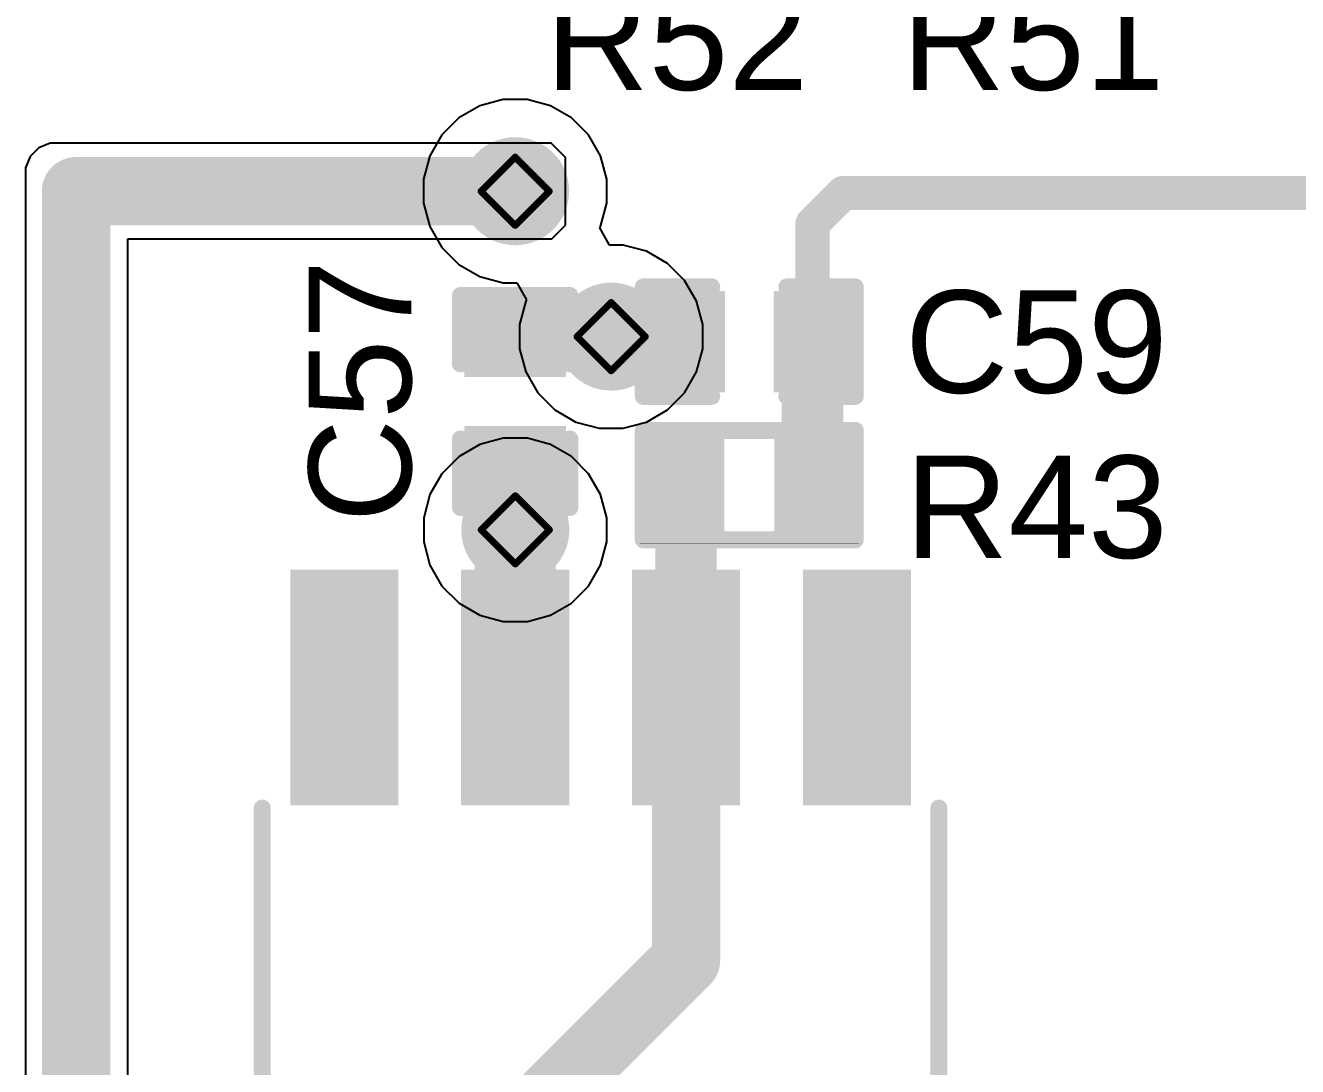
# Model space of a CAD drawing. Header units: inches. Extents: x -17.5 to 14.7, y -6.2 to 5.9.
# Drawn here: x 0.6386 to 1.0109, y 1.4242 to 1.7289 of the extents above; entities that cross this region are included whole.
import ezdxf

# ---------------------------------------------------------------- set-up
doc = ezdxf.new("R2010")
doc.units = ezdxf.units.IN
doc.header["$MEASUREMENT"] = 0
for name, color, linetype in [('Bottom Layer', 5, 'Continuous'), ('Bottom Solder', 6, 'Continuous'), ('Drill Drawing', 1, 'Continuous'), ('Ground Layer', 76, 'Continuous'), ('Power Layer', 16, 'Continuous'), ('Top Layer', 1, 'Continuous'), ('Top Overlay', 2, 'Continuous'), ('Top Paste', 8, 'Continuous'), ('Top Solder', 216, 'Continuous'), ('Via Holes', 16, 'Continuous')]:
    doc.layers.add(name, color=color, linetype=linetype)
doc.styles.add('Arial', font='', dxfattribs={"height": 0.2})
doc.styles.get('Arial').set_extended_font_data('Arial')

# ---------------------------------------------------------------- blocks, each defined once
blk = doc.blocks.new('SOIC_8_0_154___3_90___W______9')
at = {"layer": 'Top Layer'}
for points in [[(-0.13681, 0.06319), (-0.13681, 0.08681), (-0.07579, 0.08681), (-0.07579, 0.06319)], [(0.07579, 0.06319), (0.07579, 0.08681), (0.13681, 0.08681), (0.13681, 0.06319)], [(-0.13681, 0.01319), (-0.13681, 0.03681), (-0.07579, 0.03681), (-0.07579, 0.01319)], [(0.07579, 0.01319), (0.07579, 0.03681), (0.13681, 0.03681), (0.13681, 0.01319)], [(-0.13681, -0.03681), (-0.13681, -0.01319), (-0.07579, -0.01319), (-0.07579, -0.03681)], [(0.07579, -0.03681), (0.07579, -0.01319), (0.13681, -0.01319), (0.13681, -0.03681)], [(-0.13681, -0.08681), (-0.13681, -0.06319), (-0.07579, -0.06319), (-0.07579, -0.08681)], [(0.07579, -0.08681), (0.07579, -0.06319), (0.13681, -0.06319), (0.13681, -0.08681)]]:
    blk.add_hatch(color=1, dxfattribs=at).paths.add_polyline_path(points)
at = {"layer": 'Top Overlay'}
blk.add_hatch(color=2, dxfattribs=at).paths.add_polyline_path([(-0.07237, 0.06402), (-0.05837, 0.06402), (-0.05837, 0.08702), (-0.07237, 0.08702)])
at = {"layer": 'Top Paste'}
for points in [[(-0.13681, 0.06319), (-0.13681, 0.08681), (-0.07579, 0.08681), (-0.07579, 0.06319)], [(0.07579, 0.06319), (0.07579, 0.08681), (0.13681, 0.08681), (0.13681, 0.06319)], [(-0.13681, 0.01319), (-0.13681, 0.03681), (-0.07579, 0.03681), (-0.07579, 0.01319)], [(0.07579, 0.01319), (0.07579, 0.03681), (0.13681, 0.03681), (0.13681, 0.01319)], [(-0.13681, -0.03681), (-0.13681, -0.01319), (-0.07579, -0.01319), (-0.07579, -0.03681)], [(0.07579, -0.03681), (0.07579, -0.01319), (0.13681, -0.01319), (0.13681, -0.03681)], [(-0.13681, -0.08681), (-0.13681, -0.06319), (-0.07579, -0.06319), (-0.07579, -0.08681)], [(0.07579, -0.08681), (0.07579, -0.06319), (0.13681, -0.06319), (0.13681, -0.08681)]]:
    blk.add_hatch(color=8, dxfattribs=at).paths.add_polyline_path(points)
at = {"layer": 'Top Solder'}
for points in [[(-0.14081, 0.05919), (-0.14081, 0.09081), (-0.07179, 0.09081), (-0.07179, 0.05919)], [(0.07179, 0.05919), (0.07179, 0.09081), (0.14081, 0.09081), (0.14081, 0.05919)], [(-0.14081, 0.00919), (-0.14081, 0.04081), (-0.07179, 0.04081), (-0.07179, 0.00919)], [(0.07179, 0.00919), (0.07179, 0.04081), (0.14081, 0.04081), (0.14081, 0.00919)], [(-0.14081, -0.04081), (-0.14081, -0.00919), (-0.07179, -0.00919), (-0.07179, -0.04081)], [(0.07179, -0.04081), (0.07179, -0.00919), (0.14081, -0.00919), (0.14081, -0.04081)], [(-0.14081, -0.09081), (-0.14081, -0.05919), (-0.07179, -0.05919), (-0.07179, -0.09081)], [(0.07179, -0.09081), (0.07179, -0.05919), (0.14081, -0.05919), (0.14081, -0.09081)]]:
    blk.add_hatch(color=216, dxfattribs=at).paths.add_polyline_path(points)
at = {"layer": 'Top Overlay'}
for points in [[(-0.072, 0.099, 0.005, 0.005, 0), (0.071, 0.099, 0.005, 0.005, 0)], [(-0.14937, 0.081, 0.005, 0.005, 0), (-0.14937, 0.071, 0.005, 0.005, 0)], [(-0.14937, 0.081, 0.005, 0.005, 0), (-0.14437, 0.076, 0.005, 0.005, 0)], [(-0.14437, 0.076, 0.005, 0.005, 0), (-0.14937, 0.071, 0.005, 0.005, 0)], [(-0.072, -0.099, 0.005, 0.005, 0), (0.071, -0.099, 0.005, 0.005, 0)]]:
    blk.add_lwpolyline(points, format="xyseb", dxfattribs=at)
for points in [[(-0.07325, 0.099, 0.0025, 0.0025, 1), (-0.07075, 0.099, 0.0025, 0.0025, 1)], [(0.06975, 0.099, 0.0025, 0.0025, 1), (0.07225, 0.099, 0.0025, 0.0025, 1)], [(-0.15062, 0.081, 0.0025, 0.0025, 1), (-0.14812, 0.081, 0.0025, 0.0025, 1)], [(-0.15062, 0.081, 0.0025, 0.0025, 1), (-0.14812, 0.081, 0.0025, 0.0025, 1)], [(-0.14562, 0.076, 0.0025, 0.0025, 1), (-0.14312, 0.076, 0.0025, 0.0025, 1)], [(-0.14562, 0.076, 0.0025, 0.0025, 1), (-0.14312, 0.076, 0.0025, 0.0025, 1)], [(-0.15062, 0.071, 0.0025, 0.0025, 1), (-0.14812, 0.071, 0.0025, 0.0025, 1)], [(-0.15062, 0.071, 0.0025, 0.0025, 1), (-0.14812, 0.071, 0.0025, 0.0025, 1)], [(-0.07325, -0.099, 0.0025, 0.0025, 1), (-0.07075, -0.099, 0.0025, 0.0025, 1)], [(0.06975, -0.099, 0.0025, 0.0025, 1), (0.07225, -0.099, 0.0025, 0.0025, 1)]]:
    blk.add_lwpolyline(points, format="xyseb", close=True, dxfattribs=at)
blk = doc.blocks.new('R___0402_32')
at = {"layer": 'Top Layer'}
for points in [[(-0.0275, -0.0125), (-0.0275, 0.0125), (-0.0095, 0.0125), (-0.0095, -0.0125)], [(0.0095, -0.0125), (0.0095, 0.0125), (0.0275, 0.0125), (0.0275, -0.0125)]]:
    blk.add_hatch(color=1, dxfattribs=at).paths.add_polyline_path(points)
at = {"layer": 'Top Paste'}
for points in [[(-0.0275, -0.0125), (-0.0275, 0.0125), (-0.0095, 0.0125), (-0.0095, -0.0125)], [(0.0095, -0.0125), (0.0095, 0.0125), (0.0275, 0.0125), (0.0275, -0.0125)]]:
    blk.add_hatch(color=8, dxfattribs=at).paths.add_polyline_path(points)
at = {"layer": 'Top Solder'}
for points in [[(-0.02967, -0.01467), (-0.02967, 0.01467), (-0.00733, 0.01467), (-0.00733, -0.01467)], [(0.00733, -0.01467), (0.00733, 0.01467), (0.02967, 0.01467), (0.02967, -0.01467)]]:
    blk.add_hatch(color=216, dxfattribs=at).paths.add_polyline_path(points)
at = {"layer": 'Top Overlay'}
for points in [[(-0.031, -0.016, 0.005, 0.005, 0), (-0.031, 0.016, 0.005, 0.005, 0)], [(-0.031, 0.016, 0.005, 0.005, 0), (0.031, 0.016, 0.005, 0.005, 0)], [(0.031, -0.016, 0.005, 0.005, 0), (0.031, 0.016, 0.005, 0.005, 0)], [(-0.031, -0.016, 0.005, 0.005, 0), (0.031, -0.016, 0.005, 0.005, 0)], [(-0.032, -0.017, 0.000127, 0.000127, 0), (0.032, -0.017, 0.000127, 0.000127, 0)]]:
    blk.add_lwpolyline(points, format="xyseb", dxfattribs=at)
for points in [[(-0.03225, 0.016, 0.0025, 0.0025, 1), (-0.02975, 0.016, 0.0025, 0.0025, 1)], [(-0.03225, 0.016, 0.0025, 0.0025, 1), (-0.02975, 0.016, 0.0025, 0.0025, 1)], [(0.02975, 0.016, 0.0025, 0.0025, 1), (0.03225, 0.016, 0.0025, 0.0025, 1)], [(0.02975, 0.016, 0.0025, 0.0025, 1), (0.03225, 0.016, 0.0025, 0.0025, 1)], [(-0.03225, -0.016, 0.0025, 0.0025, 1), (-0.02975, -0.016, 0.0025, 0.0025, 1)], [(-0.03225, -0.016, 0.0025, 0.0025, 1), (-0.02975, -0.016, 0.0025, 0.0025, 1)], [(0.02975, -0.016, 0.0025, 0.0025, 1), (0.03225, -0.016, 0.0025, 0.0025, 1)], [(0.02975, -0.016, 0.0025, 0.0025, 1), (0.03225, -0.016, 0.0025, 0.0025, 1)], [(-0.03203, -0.017, 0.0000635, 0.0000635, 1), (-0.03197, -0.017, 0.0000635, 0.0000635, 1)], [(0.03197, -0.017, 0.0000635, 0.0000635, 1), (0.03203, -0.017, 0.0000635, 0.0000635, 1)]]:
    blk.add_lwpolyline(points, format="xyseb", close=True, dxfattribs=at)
blk = doc.blocks.new('C___0402_59')
at = {"layer": 'Top Layer'}
for points in [[(-0.0275, -0.0125), (-0.0275, 0.0125), (-0.0095, 0.0125), (-0.0095, -0.0125)], [(0.0095, -0.0125), (0.0095, 0.0125), (0.0275, 0.0125), (0.0275, -0.0125)]]:
    blk.add_hatch(color=1, dxfattribs=at).paths.add_polyline_path(points)
at = {"layer": 'Top Paste'}
for points in [[(-0.0275, -0.0125), (-0.0275, 0.0125), (-0.0095, 0.0125), (-0.0095, -0.0125)], [(0.0095, -0.0125), (0.0095, 0.0125), (0.0275, 0.0125), (0.0275, -0.0125)]]:
    blk.add_hatch(color=8, dxfattribs=at).paths.add_polyline_path(points)
at = {"layer": 'Top Solder'}
for points in [[(-0.02986, -0.01486), (-0.02986, 0.01486), (-0.00714, 0.01486), (-0.00714, -0.01486)], [(0.00714, -0.01486), (0.00714, 0.01486), (0.02986, 0.01486), (0.02986, -0.01486)]]:
    blk.add_hatch(color=216, dxfattribs=at).paths.add_polyline_path(points)
at = {"layer": 'Top Overlay'}
for points in [[(-0.031, 0.016, 0.005, 0.005, 0), (-0.011, 0.016, 0.005, 0.005, 0)], [(-0.031, -0.016, 0.005, 0.005, 0), (-0.031, 0.016, 0.005, 0.005, 0)], [(0.011, 0.016, 0.005, 0.005, 0), (0.031, 0.016, 0.005, 0.005, 0)], [(0.031, -0.016, 0.005, 0.005, 0), (0.031, 0.016, 0.005, 0.005, 0)], [(-0.031, -0.016, 0.005, 0.005, 0), (-0.011, -0.016, 0.005, 0.005, 0)], [(0.011, -0.016, 0.005, 0.005, 0), (0.031, -0.016, 0.005, 0.005, 0)]]:
    blk.add_lwpolyline(points, format="xyseb", dxfattribs=at)
for points in [[(-0.03225, 0.016, 0.0025, 0.0025, 1), (-0.02975, 0.016, 0.0025, 0.0025, 1)], [(-0.03225, 0.016, 0.0025, 0.0025, 1), (-0.02975, 0.016, 0.0025, 0.0025, 1)], [(-0.01225, 0.016, 0.0025, 0.0025, 1), (-0.00975, 0.016, 0.0025, 0.0025, 1)], [(0.00975, 0.016, 0.0025, 0.0025, 1), (0.01225, 0.016, 0.0025, 0.0025, 1)], [(0.02975, 0.016, 0.0025, 0.0025, 1), (0.03225, 0.016, 0.0025, 0.0025, 1)], [(0.02975, 0.016, 0.0025, 0.0025, 1), (0.03225, 0.016, 0.0025, 0.0025, 1)], [(-0.03225, -0.016, 0.0025, 0.0025, 1), (-0.02975, -0.016, 0.0025, 0.0025, 1)], [(-0.03225, -0.016, 0.0025, 0.0025, 1), (-0.02975, -0.016, 0.0025, 0.0025, 1)], [(-0.01225, -0.016, 0.0025, 0.0025, 1), (-0.00975, -0.016, 0.0025, 0.0025, 1)], [(0.00975, -0.016, 0.0025, 0.0025, 1), (0.01225, -0.016, 0.0025, 0.0025, 1)], [(0.02975, -0.016, 0.0025, 0.0025, 1), (0.03225, -0.016, 0.0025, 0.0025, 1)], [(0.02975, -0.016, 0.0025, 0.0025, 1), (0.03225, -0.016, 0.0025, 0.0025, 1)]]:
    blk.add_lwpolyline(points, format="xyseb", close=True, dxfattribs=at)
blk = doc.blocks.new('C___0402_60')
at = {"layer": 'Top Layer'}
for points in [[(-0.0275, -0.0125), (-0.0275, 0.0125), (-0.0095, 0.0125), (-0.0095, -0.0125)], [(0.0095, -0.0125), (0.0095, 0.0125), (0.0275, 0.0125), (0.0275, -0.0125)]]:
    blk.add_hatch(color=1, dxfattribs=at).paths.add_polyline_path(points)
at = {"layer": 'Top Paste'}
for points in [[(-0.0275, -0.0125), (-0.0275, 0.0125), (-0.0095, 0.0125), (-0.0095, -0.0125)], [(0.0095, -0.0125), (0.0095, 0.0125), (0.0275, 0.0125), (0.0275, -0.0125)]]:
    blk.add_hatch(color=8, dxfattribs=at).paths.add_polyline_path(points)
at = {"layer": 'Top Solder'}
for points in [[(-0.02986, -0.01486), (-0.02986, 0.01486), (-0.00714, 0.01486), (-0.00714, -0.01486)], [(0.00714, -0.01486), (0.00714, 0.01486), (0.02986, 0.01486), (0.02986, -0.01486)]]:
    blk.add_hatch(color=216, dxfattribs=at).paths.add_polyline_path(points)
at = {"layer": 'Top Overlay'}
for points in [[(-0.031, 0.016, 0.005, 0.005, 0), (-0.011, 0.016, 0.005, 0.005, 0)], [(-0.031, 0.016, 0.005, 0.005, 0), (-0.031, -0.016, 0.005, 0.005, 0)], [(0.011, 0.016, 0.005, 0.005, 0), (0.031, 0.016, 0.005, 0.005, 0)], [(0.031, 0.016, 0.005, 0.005, 0), (0.031, -0.016, 0.005, 0.005, 0)], [(-0.031, -0.016, 0.005, 0.005, 0), (-0.011, -0.016, 0.005, 0.005, 0)], [(0.011, -0.016, 0.005, 0.005, 0), (0.031, -0.016, 0.005, 0.005, 0)]]:
    blk.add_lwpolyline(points, format="xyseb", dxfattribs=at)
for points in [[(-0.03225, 0.016, 0.0025, 0.0025, 1), (-0.02975, 0.016, 0.0025, 0.0025, 1)], [(-0.03225, 0.016, 0.0025, 0.0025, 1), (-0.02975, 0.016, 0.0025, 0.0025, 1)], [(-0.01225, 0.016, 0.0025, 0.0025, 1), (-0.00975, 0.016, 0.0025, 0.0025, 1)], [(0.00975, 0.016, 0.0025, 0.0025, 1), (0.01225, 0.016, 0.0025, 0.0025, 1)], [(0.02975, 0.016, 0.0025, 0.0025, 1), (0.03225, 0.016, 0.0025, 0.0025, 1)], [(0.02975, 0.016, 0.0025, 0.0025, 1), (0.03225, 0.016, 0.0025, 0.0025, 1)], [(-0.03225, -0.016, 0.0025, 0.0025, 1), (-0.02975, -0.016, 0.0025, 0.0025, 1)], [(-0.03225, -0.016, 0.0025, 0.0025, 1), (-0.02975, -0.016, 0.0025, 0.0025, 1)], [(-0.01225, -0.016, 0.0025, 0.0025, 1), (-0.00975, -0.016, 0.0025, 0.0025, 1)], [(0.00975, -0.016, 0.0025, 0.0025, 1), (0.01225, -0.016, 0.0025, 0.0025, 1)], [(0.02975, -0.016, 0.0025, 0.0025, 1), (0.03225, -0.016, 0.0025, 0.0025, 1)], [(0.02975, -0.016, 0.0025, 0.0025, 1), (0.03225, -0.016, 0.0025, 0.0025, 1)]]:
    blk.add_lwpolyline(points, format="xyseb", close=True, dxfattribs=at)

msp = doc.modelspace()

# ---------------------------------------------------------------- hatches: boundary and pattern name
at = {"layer": 'Bottom Layer'}
h = msp.add_hatch(color=5, dxfattribs=at)
edge = h.paths.add_edge_path()
edge.add_arc((0.78191, 1.68037), 0.01181, 0, 360)
h = msp.add_hatch(color=5, dxfattribs=at)
edge = h.paths.add_edge_path()
edge.add_arc((0.81, 1.63781), 0.01181, 0, 360)
h = msp.add_hatch(color=5, dxfattribs=at)
edge = h.paths.add_edge_path()
edge.add_arc((0.78195, 1.58124), 0.01181, 0, 360)
at = {"layer": 'Bottom Solder'}
h = msp.add_hatch(color=6, dxfattribs=at)
edge = h.paths.add_edge_path()
edge.add_arc((0.78191, 1.68037), 0.01581, 0, 360)
h = msp.add_hatch(color=6, dxfattribs=at)
edge = h.paths.add_edge_path()
edge.add_arc((0.81, 1.63781), 0.01581, 0, 360)
h = msp.add_hatch(color=6, dxfattribs=at)
edge = h.paths.add_edge_path()
edge.add_arc((0.78195, 1.58124), 0.01581, 0, 360)
at = {"layer": 'Ground Layer'}
h = msp.add_hatch(color=76, dxfattribs=at)
edge = h.paths.add_edge_path()
edge.add_arc((0.78191, 1.68037), 0.01181, 0, 360)
h = msp.add_hatch(color=76, dxfattribs=at)
edge = h.paths.add_edge_path()
edge.add_arc((0.81, 1.63781), 0.01181, 0, 360)
h = msp.add_hatch(color=76, dxfattribs=at)
edge = h.paths.add_edge_path()
edge.add_arc((0.78195, 1.58124), 0.01181, 0, 360)
at = {"layer": 'Power Layer'}
h = msp.add_hatch(color=16, dxfattribs=at)
edge = h.paths.add_edge_path()
edge.add_arc((0.78191, 1.68037), 0.01181, 0, 360)
h = msp.add_hatch(color=16, dxfattribs=at)
edge = h.paths.add_edge_path()
edge.add_arc((0.81, 1.63781), 0.01181, 0, 360)
h = msp.add_hatch(color=16, dxfattribs=at)
edge = h.paths.add_edge_path()
edge.add_arc((0.78195, 1.58124), 0.01181, 0, 360)
at = {"layer": 'Top Layer'}
h = msp.add_hatch(color=1, dxfattribs=at)
edge = h.paths.add_edge_path()
edge.add_arc((0.78191, 1.68037), 0.01181, 0, 360)
h = msp.add_hatch(color=1, dxfattribs=at)
edge = h.paths.add_edge_path()
edge.add_arc((0.81, 1.63781), 0.01181, 0, 360)
for points in [[(0.81, 1.62582), (0.84091, 1.62582), (0.84091, 1.64971), (0.81, 1.64971)], [(0.7694, 1.62834), (0.81, 1.62834), (0.81, 1.64684), (0.7694, 1.64684)], [(0.85991, 1.58184), (0.87791, 1.58184), (0.87791, 1.64884), (0.85991, 1.64884)], [(0.7701, 1.53511), (0.79372, 1.53511), (0.79372, 1.60461), (0.7701, 1.60461)], [(0.82291, 1.58311), (0.84091, 1.58311), (0.84091, 1.60811), (0.82291, 1.60811)], [(0.82291, 1.53511), (0.84091, 1.53511), (0.84091, 1.59561), (0.82291, 1.59561)]]:
    msp.add_hatch(color=1, dxfattribs=at).paths.add_polyline_path(points)
h = msp.add_hatch(color=1, dxfattribs=at)
edge = h.paths.add_edge_path()
edge.add_arc((0.78195, 1.58124), 0.01181, 0, 360)
at = {"layer": 'Top Solder'}
h = msp.add_hatch(color=216, dxfattribs=at)
edge = h.paths.add_edge_path()
edge.add_arc((0.78191, 1.68037), 0.01581, 0, 360)
h = msp.add_hatch(color=216, dxfattribs=at)
edge = h.paths.add_edge_path()
edge.add_arc((0.81, 1.63781), 0.01581, 0, 360)
h = msp.add_hatch(color=216, dxfattribs=at)
edge = h.paths.add_edge_path()
edge.add_arc((0.78195, 1.58124), 0.01581, 0, 360)
at = {"layer": 'Via Holes'}
h = msp.add_hatch(color=7, dxfattribs=at)
edge = h.paths.add_edge_path()
edge.add_arc((0.78191, 1.68037), 0.00591, 0, 360)
h = msp.add_hatch(color=7, dxfattribs=at)
edge = h.paths.add_edge_path()
edge.add_arc((0.81, 1.63781), 0.00591, 0, 360)
h = msp.add_hatch(color=7, dxfattribs=at)
edge = h.paths.add_edge_path()
edge.add_arc((0.78195, 1.58124), 0.00591, 0, 360)

# ---------------------------------------------------------------- linework, layer by layer
at = {"layer": 'Bottom Layer'}
for p, q in [((0.7716, 1.60622), (0.76549, 1.60269)), ((0.77842, 1.60805), (0.7716, 1.60622)), ((0.78548, 1.60805), (0.77842, 1.60805)), ((0.7923, 1.60622), (0.78548, 1.60805)), ((0.79841, 1.60269), (0.7923, 1.60622)), ((0.76549, 1.60269), (0.76049, 1.5977)), ((0.8034, 1.5977), (0.79841, 1.60269)), ((0.76049, 1.5977), (0.75696, 1.59159)), ((0.80693, 1.59159), (0.8034, 1.5977)), ((0.75696, 1.59159), (0.75514, 1.58477)), ((0.80876, 1.58477), (0.80693, 1.59159)), ((0.75514, 1.58477), (0.75514, 1.57771)), ((0.80876, 1.57771), (0.80876, 1.58477)), ((0.75514, 1.57771), (0.75696, 1.57089)), ((0.80693, 1.57089), (0.80876, 1.57771)), ((0.75696, 1.57089), (0.76049, 1.56478)), ((0.8034, 1.56478), (0.80693, 1.57089)), ((0.76049, 1.56478), (0.76549, 1.55979)), ((0.79841, 1.55979), (0.8034, 1.56478)), ((0.76549, 1.55979), (0.7716, 1.55626)), ((0.7923, 1.55626), (0.79841, 1.55979)), ((0.7716, 1.55626), (0.77842, 1.55443)), ((0.78548, 1.55443), (0.7923, 1.55626)), ((0.77842, 1.55443), (0.78548, 1.55443))]:
    msp.add_line(p, q, dxfattribs=at)
at = {"layer": 'Drill Drawing'}
for points in [[(0.77191, 1.68037, 0.002, 0.002, 0), (0.78191, 1.69037, 0.002, 0.002, 0)], [(0.78191, 1.69037, 0.002, 0.002, 0), (0.79191, 1.68037, 0.002, 0.002, 0)], [(0.77191, 1.68037, 0.002, 0.002, 0), (0.78191, 1.67037, 0.002, 0.002, 0)], [(0.78191, 1.67037, 0.002, 0.002, 0), (0.79191, 1.68037, 0.002, 0.002, 0)], [(0.8, 1.63781, 0.002, 0.002, 0), (0.81, 1.64781, 0.002, 0.002, 0)], [(0.81, 1.64781, 0.002, 0.002, 0), (0.82, 1.63781, 0.002, 0.002, 0)], [(0.8, 1.63781, 0.002, 0.002, 0), (0.81, 1.62781, 0.002, 0.002, 0)], [(0.81, 1.62781, 0.002, 0.002, 0), (0.82, 1.63781, 0.002, 0.002, 0)], [(0.77195, 1.58124, 0.002, 0.002, 0), (0.78195, 1.59124, 0.002, 0.002, 0)], [(0.78195, 1.59124, 0.002, 0.002, 0), (0.79195, 1.58124, 0.002, 0.002, 0)], [(0.77195, 1.58124, 0.002, 0.002, 0), (0.78195, 1.57124, 0.002, 0.002, 0)], [(0.78195, 1.57124, 0.002, 0.002, 0), (0.79195, 1.58124, 0.002, 0.002, 0)]]:
    msp.add_lwpolyline(points, format="xyseb", dxfattribs=at)
for points in [[(0.78141, 1.69037, 0.001, 0.001, 1), (0.78241, 1.69037, 0.001, 0.001, 1)], [(0.78141, 1.69037, 0.001, 0.001, 1), (0.78241, 1.69037, 0.001, 0.001, 1)], [(0.77141, 1.68037, 0.001, 0.001, 1), (0.77241, 1.68037, 0.001, 0.001, 1)], [(0.77141, 1.68037, 0.001, 0.001, 1), (0.77241, 1.68037, 0.001, 0.001, 1)], [(0.79141, 1.68037, 0.001, 0.001, 1), (0.79241, 1.68037, 0.001, 0.001, 1)], [(0.79141, 1.68037, 0.001, 0.001, 1), (0.79241, 1.68037, 0.001, 0.001, 1)], [(0.78141, 1.67037, 0.001, 0.001, 1), (0.78241, 1.67037, 0.001, 0.001, 1)], [(0.78141, 1.67037, 0.001, 0.001, 1), (0.78241, 1.67037, 0.001, 0.001, 1)], [(0.8095, 1.64781, 0.001, 0.001, 1), (0.8105, 1.64781, 0.001, 0.001, 1)], [(0.8095, 1.64781, 0.001, 0.001, 1), (0.8105, 1.64781, 0.001, 0.001, 1)], [(0.7995, 1.63781, 0.001, 0.001, 1), (0.8005, 1.63781, 0.001, 0.001, 1)], [(0.7995, 1.63781, 0.001, 0.001, 1), (0.8005, 1.63781, 0.001, 0.001, 1)], [(0.8195, 1.63781, 0.001, 0.001, 1), (0.8205, 1.63781, 0.001, 0.001, 1)], [(0.8195, 1.63781, 0.001, 0.001, 1), (0.8205, 1.63781, 0.001, 0.001, 1)], [(0.8095, 1.62781, 0.001, 0.001, 1), (0.8105, 1.62781, 0.001, 0.001, 1)], [(0.8095, 1.62781, 0.001, 0.001, 1), (0.8105, 1.62781, 0.001, 0.001, 1)], [(0.78145, 1.59124, 0.001, 0.001, 1), (0.78245, 1.59124, 0.001, 0.001, 1)], [(0.78145, 1.59124, 0.001, 0.001, 1), (0.78245, 1.59124, 0.001, 0.001, 1)], [(0.77145, 1.58124, 0.001, 0.001, 1), (0.77245, 1.58124, 0.001, 0.001, 1)], [(0.77145, 1.58124, 0.001, 0.001, 1), (0.77245, 1.58124, 0.001, 0.001, 1)], [(0.79145, 1.58124, 0.001, 0.001, 1), (0.79245, 1.58124, 0.001, 0.001, 1)], [(0.79145, 1.58124, 0.001, 0.001, 1), (0.79245, 1.58124, 0.001, 0.001, 1)], [(0.78145, 1.57124, 0.001, 0.001, 1), (0.78245, 1.57124, 0.001, 0.001, 1)], [(0.78145, 1.57124, 0.001, 0.001, 1), (0.78245, 1.57124, 0.001, 0.001, 1)]]:
    msp.add_lwpolyline(points, format="xyseb", close=True, dxfattribs=at)
at = {"layer": 'Ground Layer'}
for p, q in [((0.7716, 1.60622), (0.76549, 1.60269)), ((0.77842, 1.60805), (0.7716, 1.60622)), ((0.78548, 1.60805), (0.77842, 1.60805)), ((0.7923, 1.60622), (0.78548, 1.60805)), ((0.79841, 1.60269), (0.7923, 1.60622)), ((0.76549, 1.60269), (0.76049, 1.5977)), ((0.8034, 1.5977), (0.79841, 1.60269)), ((0.76049, 1.5977), (0.75696, 1.59159)), ((0.80693, 1.59159), (0.8034, 1.5977)), ((0.75696, 1.59159), (0.75514, 1.58477)), ((0.80876, 1.58477), (0.80693, 1.59159)), ((0.75514, 1.58477), (0.75514, 1.57771)), ((0.80876, 1.57771), (0.80876, 1.58477)), ((0.75514, 1.57771), (0.75696, 1.57089)), ((0.80693, 1.57089), (0.80876, 1.57771)), ((0.75696, 1.57089), (0.76049, 1.56478)), ((0.8034, 1.56478), (0.80693, 1.57089)), ((0.76049, 1.56478), (0.76549, 1.55979)), ((0.79841, 1.55979), (0.8034, 1.56478)), ((0.76549, 1.55979), (0.7716, 1.55626)), ((0.7923, 1.55626), (0.79841, 1.55979)), ((0.7716, 1.55626), (0.77842, 1.55443)), ((0.78548, 1.55443), (0.7923, 1.55626)), ((0.77842, 1.55443), (0.78548, 1.55443))]:
    msp.add_line(p, q, dxfattribs=at)
at = {"layer": 'Power Layer'}
for p, q in [((0.77156, 1.70535), (0.76545, 1.70182)), ((0.77838, 1.70718), (0.77156, 1.70535)), ((0.78544, 1.70718), (0.77838, 1.70718)), ((0.79226, 1.70535), (0.78544, 1.70718)), ((0.79837, 1.70182), (0.79226, 1.70535)), ((0.76545, 1.70182), (0.76045, 1.69683)), ((0.80336, 1.69683), (0.79837, 1.70182)), ((0.76045, 1.69683), (0.75692, 1.69072)), ((0.80689, 1.69072), (0.80336, 1.69683)), ((0.75692, 1.69072), (0.7551, 1.6839)), ((0.80872, 1.6839), (0.80689, 1.69072)), ((0.7551, 1.6839), (0.7551, 1.67684)), ((0.80872, 1.67684), (0.80872, 1.6839)), ((0.7551, 1.67684), (0.75692, 1.67002)), ((0.80689, 1.67002), (0.80872, 1.67684)), ((0.75692, 1.67002), (0.76045, 1.6639)), ((0.80666, 1.66962), (0.80689, 1.67002)), ((0.80955, 1.66462), (0.80666, 1.66962)), ((0.81353, 1.66462), (0.80955, 1.66462)), ((0.82035, 1.66279), (0.81353, 1.66462)), ((0.76045, 1.6639), (0.76545, 1.65891)), ((0.82646, 1.65926), (0.82035, 1.66279)), ((0.76545, 1.65891), (0.77156, 1.65538)), ((0.83145, 1.65427), (0.82646, 1.65926)), ((0.77156, 1.65538), (0.77838, 1.65356)), ((0.77838, 1.65356), (0.78236, 1.65356)), ((0.78236, 1.65356), (0.78525, 1.64856)), ((0.83498, 1.64816), (0.83145, 1.65427)), ((0.78502, 1.64816), (0.78319, 1.64134)), ((0.78525, 1.64856), (0.78502, 1.64816)), ((0.83681, 1.64134), (0.83498, 1.64816)), ((0.78319, 1.64134), (0.78319, 1.63428)), ((0.83681, 1.63428), (0.83681, 1.64134)), ((0.78319, 1.63428), (0.78502, 1.62746)), ((0.83498, 1.62746), (0.83681, 1.63428)), ((0.78502, 1.62746), (0.78855, 1.62134)), ((0.83145, 1.62134), (0.83498, 1.62746)), ((0.78855, 1.62134), (0.79354, 1.61635)), ((0.82646, 1.61635), (0.83145, 1.62134)), ((0.79354, 1.61635), (0.79965, 1.61282)), ((0.82035, 1.61282), (0.82646, 1.61635)), ((0.79965, 1.61282), (0.80647, 1.611)), ((0.81353, 1.611), (0.82035, 1.61282)), ((0.80647, 1.611), (0.81353, 1.611))]:
    msp.add_line(p, q, dxfattribs=at)
at = {"layer": 'Top Layer'}
for p, q in [((0.64582, 1.69447), (0.64251, 1.6931)), ((0.64761, 1.69447), (0.64582, 1.69447)), ((0.79241, 1.69447), (0.64761, 1.69447)), ((0.79661, 1.69027), (0.79241, 1.69447)), ((0.63998, 1.69056), (0.63861, 1.68726)), ((0.64251, 1.6931), (0.63998, 1.69056)), ((0.79661, 1.67047), (0.79661, 1.69027)), ((0.63861, 1.68726), (0.63861, 1.68547)), ((0.63861, 1.68547), (0.63861, 1.68547)), ((0.63861, 1.68547), (0.63861, 1.20047)), ((0.79261, 1.66647), (0.79661, 1.67047)), ((0.66861, 1.22084), (0.6686, 1.66647)), ((0.6686, 1.66647), (0.79261, 1.66647))]:
    msp.add_line(p, q, dxfattribs=at)
for points in [[(0.65341, 1.20519, 0.02, 0.02, 0), (0.65341, 1.68037, 0.02, 0.02, 0)], [(0.65341, 1.68037, 0.02, 0.02, 0), (0.78191, 1.68037, 0.02, 0.02, 0)], [(0.86891, 1.67085, 0.01, 0.01, 0), (0.87791, 1.67985, 0.01, 0.01, 0)], [(0.87791, 1.67985, 0.01, 0.01, 0), (1.20545, 1.67985, 0.01, 0.01, 0)], [(0.86891, 1.63634, 0.01, 0.01, 0), (0.86891, 1.67085, 0.01, 0.01, 0)], [(0.83191, 1.4553, 0.02, 0.02, 0), (0.83191, 1.53511, 0.02, 0.02, 0)], [(0.78191, 1.4053, 0.02, 0.02, 0), (0.83191, 1.4553, 0.02, 0.02, 0)]]:
    msp.add_lwpolyline(points, format="xyseb", dxfattribs=at)
for points in [[(0.64841, 1.68037, 0.01, 0.01, 1), (0.65841, 1.68037, 0.01, 0.01, 1)], [(0.64841, 1.68037, 0.01, 0.01, 1), (0.65841, 1.68037, 0.01, 0.01, 1)], [(0.77691, 1.68037, 0.01, 0.01, 1), (0.78691, 1.68037, 0.01, 0.01, 1)], [(0.87541, 1.67985, 0.005, 0.005, 1), (0.88041, 1.67985, 0.005, 0.005, 1)], [(0.87541, 1.67985, 0.005, 0.005, 1), (0.88041, 1.67985, 0.005, 0.005, 1)], [(0.86641, 1.67085, 0.005, 0.005, 1), (0.87141, 1.67085, 0.005, 0.005, 1)], [(0.86641, 1.67085, 0.005, 0.005, 1), (0.87141, 1.67085, 0.005, 0.005, 1)], [(0.86641, 1.63634, 0.005, 0.005, 1), (0.87141, 1.63634, 0.005, 0.005, 1)], [(0.82691, 1.53511, 0.01, 0.01, 1), (0.83691, 1.53511, 0.01, 0.01, 1)], [(0.82691, 1.4553, 0.01, 0.01, 1), (0.83691, 1.4553, 0.01, 0.01, 1)], [(0.82691, 1.4553, 0.01, 0.01, 1), (0.83691, 1.4553, 0.01, 0.01, 1)]]:
    msp.add_lwpolyline(points, format="xyseb", close=True, dxfattribs=at)
at = {"layer": 'Top Solder'}
for points in [[(0.65341, 1.20519, 0.02, 0.02, 0), (0.65341, 1.68037, 0.02, 0.02, 0)], [(0.65341, 1.68037, 0.02, 0.02, 0), (0.78191, 1.68037, 0.02, 0.02, 0)]]:
    msp.add_lwpolyline(points, format="xyseb", dxfattribs=at)
for points in [[(0.64841, 1.68037, 0.01, 0.01, 1), (0.65841, 1.68037, 0.01, 0.01, 1)], [(0.64841, 1.68037, 0.01, 0.01, 1), (0.65841, 1.68037, 0.01, 0.01, 1)], [(0.77691, 1.68037, 0.01, 0.01, 1), (0.78691, 1.68037, 0.01, 0.01, 1)]]:
    msp.add_lwpolyline(points, format="xyseb", close=True, dxfattribs=at)

# ---------------------------------------------------------------- block references
for name, p in [('C___0402_59', (0.85041, 1.63634)), ('R___0402_32', (0.85041, 1.59434))]:
    msp.add_blockref(name, p)
at = {"rotation": 90}
for name, p in [('C___0402_60', (0.78191, 1.61884)), ('SOIC_8_0_154___3_90___W______9', (0.80691, 1.42881))]:
    msp.add_blockref(name, p, dxfattribs=at)

# ---------------------------------------------------------------- texts
at = {"layer": 'Top Overlay', "style": 'Arial'}
for s, rotation, p in [('R52', 360, (0.79074, 1.71)), ('R51', 360, (0.89501, 1.71)), ('C57', 90, (0.75148, 1.58342)), ('C59', 360, (0.89598, 1.62135)), ('R43', 360, (0.89598, 1.57301))]:
    msp.add_text(s, height=0.03, rotation=rotation, dxfattribs=at).set_placement(p)

doc.saveas('drawing.dxf')
